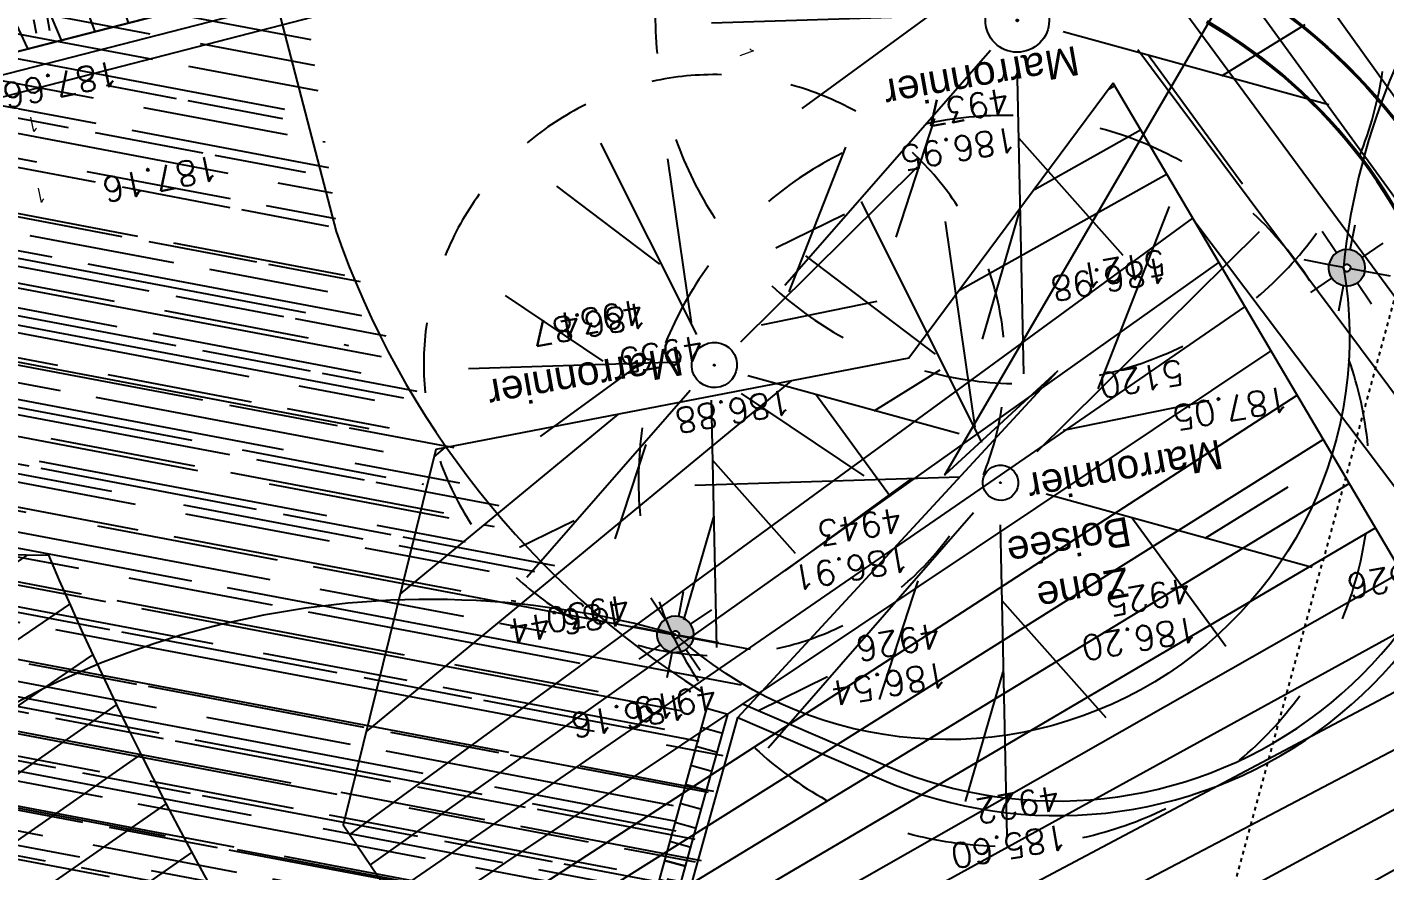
# Model space of a CAD drawing. Extents: x -2313930 to 3286427, y -3858277 to 2572692.
# Drawn here: x 512717 to 531292, y -304835 to -293283 of the extents above; entities that cross this region are included whole.
import ezdxf
from ezdxf.enums import TextEntityAlignment as Align
from ezdxf.lldxf.tags import DXFTag

# ---------------------------------------------------------------- set-up
doc = ezdxf.new("R2010")
doc.units = 0
doc.linetypes.add('STYLE_01', pattern=[0.41664, 0.20828, -0.20836])
doc.layers.add('_GAZELEC-RESERVATION 2', color=132, linetype='Continuous', lineweight=18)
doc.layers.add('Fond topo - P', color=252, linetype='Continuous', lineweight=50)
for name, color, linetype in [('DWG_280-140115-P - ALTEA-CANA', 252, 'Continuous'), ('Fond topo - ASS', 252, 'Continuous'), ('Fond topo - CLO_MUR', 252, 'Continuous'), ('Fond topo - ESPACE_BOISE', 252, 'Continuous'), ('Fond topo - VEG', 252, 'Continuous'), ('Fond topo - VEG_TXT_ESSENCE', 252, 'Continuous'), ('Fond topo - Z', 252, 'Continuous'), ('Fond topo - Z_500', 252, 'Continuous'), ('prlm-VRD', 2, 'Continuous'), ('SA - bordure', 252, 'Continuous'), ('SA - bât E', 252, 'Continuous'), ('SA - béton balayé', 252, 'Continuous'), ('SA - EBC', 252, 'Continuous'), ('SA - ECL-réso', 252, 'Eclairage public'), ('SA - enrobé', 252, 'Continuous'), ('SA - EVMV', 252, 'Continuous'), ('SA - limite revêtement', 252, 'Continuous'), ('SA - platelage bois', 252, 'Continuous')]:
    doc.layers.add(name, color=color, linetype=linetype)
for name, color, linetype, plot in [('Fond topo - N', 252, 'Continuous', False), ('Fond topo - NCACHE', 252, 'Continuous', False), ('Fond topo - ZCACHE', 252, 'Continuous', False)]:
    doc.layers.add(name, color=color, linetype=linetype, plot=plot)
doc.styles.add('2000_ARIAL', font='arial.ttf', dxfattribs={"height": 0.400000006})
doc.styles.add('Lignes', font='arial.ttf', dxfattribs={"height": 0.35})
doc.styles.add('SIMPLEX', font='simplex_.ttf', dxfattribs={"height": 1.25})
tags = doc.linetypes.add('CACHE2', pattern=[4.762499928474426, 3.174999952316284, -1.587499976158142]).pattern_tags.tags
tags[6:7] = [DXFTag(74, 4), DXFTag(75, 0), DXFTag(340, '0'), DXFTag(46, 0.0), DXFTag(50, 0.0), DXFTag(44, 0.0), DXFTag(45, 0.0)]
tags[4:5] = [DXFTag(74, 4), DXFTag(75, 0), DXFTag(340, '0'), DXFTag(46, 0.0), DXFTag(50, 0.0), DXFTag(44, 0.0), DXFTag(45, 0.0)]
tags = doc.linetypes.add('Eclairage public', pattern='A,5,-0.25,["ECL",Lignes,S=1,R=0,X=0,Y=-0.18],-1.25', length=6.5).pattern_tags.tags
tags[15:16] = [DXFTag(74, 4), DXFTag(75, 0), DXFTag(340, '0'), DXFTag(46, 0.0), DXFTag(50, 0.0), DXFTag(44, 0.0), DXFTag(45, 0.0)]
tags[4:5] = [DXFTag(74, 4), DXFTag(75, 0), DXFTag(340, '0'), DXFTag(46, 0.0), DXFTag(50, 0.0), DXFTag(44, 0.0), DXFTag(45, 0.0)]
tags = doc.linetypes.add('L1', pattern=[1.0000000298023224, 0.6000000238418579, -0.4000000059604645]).pattern_tags.tags
tags[6:7] = [DXFTag(74, 4), DXFTag(75, 0), DXFTag(340, '0'), DXFTag(46, 0.0), DXFTag(50, 0.0), DXFTag(44, 0.0), DXFTag(45, 0.0)]
tags[4:5] = [DXFTag(74, 4), DXFTag(75, 0), DXFTag(340, '0'), DXFTag(46, 0.0), DXFTag(50, 0.0), DXFTag(44, 0.0), DXFTag(45, 0.0)]
tags = doc.linetypes.add('L8', pattern=[0.22500000894069674, 0.1500000059604645, -0.07500000298023224]).pattern_tags.tags
tags[6:7] = [DXFTag(74, 4), DXFTag(75, 0), DXFTag(340, '0'), DXFTag(46, 0.0), DXFTag(50, 0.0), DXFTag(44, 0.0), DXFTag(45, 0.0)]
tags[4:5] = [DXFTag(74, 4), DXFTag(75, 0), DXFTag(340, '0'), DXFTag(46, 0.0), DXFTag(50, 0.0), DXFTag(44, 0.0), DXFTag(45, 0.0)]
pattern_1 = [(34.27639858860678, (-277130161.1279894, -473864756.7787022), (-42.238928459823, 61.97477650275113), [])]

# ---------------------------------------------------------------- blocks, each defined once
blk = doc.blocks.new('Candélabre', base_point=(-13.42592592600001, -9.391534390999993))
for points in [[(-13.67592592600001, -9.391534390999993, -1), (-13.17592592600001, -9.391534390999993), (-13.37592592600001, -9.391534390999993, 1), (-13.475925926, -9.391534390999993)], [(-13.67592592600001, -9.391534390999993, -1), (-13.17592592600001, -9.391534390999993), (-13.37592592600001, -9.391534390999993, 1), (-13.475925926, -9.391534390999993)], [(-13.67592592600001, -9.391534390999993), (-13.475925926, -9.391534390999993, 1), (-13.37592592600001, -9.391534390999993), (-13.17592592600001, -9.391534390999993, -1)], [(-13.67592592600001, -9.391534390999993), (-13.475925926, -9.391534390999993, 1), (-13.37592592600001, -9.391534390999993), (-13.17592592600001, -9.391534390999993, -1)]]:
    blk.add_hatch(color=250).paths.add_polyline_path(points)
at = {"linetype": 'Continuous', "flags": 128}
for points in [[(-13.42592592600001, -9.141534390999993), (-13.42592592600001, -8.791534391999988)], [(-13.60270262100001, -9.214757695999992), (-13.850189994, -8.967270322999994)], [(-13.24914923200001, -9.214757696999996), (-13.001661857, -8.96727032199999)], [(-14.02592592600001, -9.391534390999993), (-13.67592592600001, -9.391534390999993)], [(-13.17592592600001, -9.391534390999993), (-12.825925927, -9.391534390999993)], [(-13.85018999600001, -9.815798461), (-13.60270262200001, -9.568311086999998)], [(-13.42592592600001, -9.991534390999988), (-13.42592592600001, -9.641534390999993)], [(-13.00166185800001, -9.815798458999993), (-13.249149231, -9.568311085999994)]]:
    blk.add_lwpolyline(points, dxfattribs=at)
for points in [[(-13.67592592600001, -9.391534390999993), (-13.475925926, -9.391534390999993, -1), (-13.37592592600001, -9.391534390999993), (-13.17592592600001, -9.391534390999993, 1)], [(-13.67592592600001, -9.391534390999993), (-13.475925926, -9.391534390999993, 1), (-13.37592592600001, -9.391534390999993), (-13.17592592600001, -9.391534390999993, -1)]]:
    blk.add_lwpolyline(points, format="xyb", close=True, dxfattribs=at)
blk = doc.blocks.new('ASS07')
at = {"ltscale": 2}
for p, q in [((-0.25, -0.45), (-0.25, 0.4500000000000001)), ((0, -0.45), (0, 0.4500000000000001)), ((0.25, -0.45), (0.25, 0.4500000000000001))]:
    blk.add_line(p, q, dxfattribs=at)
at = {"ltscale": 2, "flags": 128}
blk.add_lwpolyline([(0.5, -0.5), (0.5, 0.5), (-0.5, 0.5), (-0.5, -0.5)], close=True, dxfattribs=at)
blk = doc.blocks.new('PTOPO')
at = {"layer": 'Fond topo - NCACHE', "style": 'SIMPLEX'}
blk.add_attdef('MAT', text='', height=0.34, dxfattribs=at).set_placement((0.09999999986030161, -0.09999999962747097), align=Align.TOP_LEFT)
at = {"layer": 'Fond topo - ZCACHE', "style": 'SIMPLEX'}
blk.add_attdef('ALT', (0.09999999986030161, 0.09999999962747097), '', height=0.34, dxfattribs=at)
blk = doc.blocks.new('VEG14')
at = {"ltscale": 2, "flags": 128}
for points in [[(0.5, 0, -1), (-0.5, 0, -1)], [(0.016, 0, -1), (-0.016, 0, -1)]]:
    blk.add_lwpolyline(points, format="xyb", close=True, dxfattribs=at)
blk = doc.blocks.new('VEG12')
at = {"ltscale": 2}
for p, q in [((0.01815258799999997, 0.057406781), (0.100441039, 0.47293725)), ((0.05749608, 0.253444298), (0.145517598, 0.414706841)), ((0.037902722, 0.15845596), (-0.06593155700000003, 0.344147082)), ((-0.158788295, 0.086017079), (-0.245985314, 0.284587218)), ((0.04981112299999996, 0.033821695), (0.391570728, 0.285894318)), ((0.143890955, 0.107467204), (0.230033352, 0.253971609)), ((0.2917471699999999, 0.208620217), (0.392372872, 0.233301274)), ((-0.05229389700000003, 0.02983962500000001), (-0.383643778, 0.204631851)), ((-0.25001839, 0.135126714), (-0.3755999820000001, 0.091127132)), ((0.122915307, -0.02992704099999999), (0.317230371, 0.05540147100000001)), ((0.057557527, -0.01766878999999999), (0.411943876, -0.08413611500000001)), ((-0.05265807700000003, -0.029192154), (-0.412380265, -0.256628677)), ((-0.09359106700000003, -0.049762263), (-0.2956446150000001, -0.04653133200000001)), ((0.184132294, -0.04763066399999999), (0.323120213, -0.192805613)), ((0.01825986499999999, -0.057372749), (0.107637982, -0.4128258760000001)), ((0.02259491799999996, -0.07955337300000001), (0.001649748999999978, -0.36183712)), ((-0.151821475, -0.09483882200000002), (-0.2999525240000001, -0.315936062)), ((0.05371548199999998, -0.188497704), (0.197263789, -0.356749422))]:
    blk.add_line(p, q, dxfattribs=at)
for start, end in [(90, 103.8461539085843), (62.30769199853572, 76.15384597947835), (117.6923078993823, 131.5384619204946), (34.61538499867542, 48.46153799321151), (145.3846149358338, 159.2307690506909), (6.923076979206323, 20.76923090842763), (173.0769230068974, 186.9230769931026), (339.2307689837768, 353.0769230207937), (200.7692310571047, 214.6153850641662), (311.5384620067885, 325.3846150013246), (228.4615380795054, 242.3076921006177), (283.8461540205217, 297.6923080014643), (256.1538460914157, 270)]:
    blk.add_arc((0, 0), 0.496982058, start, end, dxfattribs=at)
blk = doc.blocks.new('A$C1F970F0F')
at = {"layer": 'SA - béton balayé'}
h = blk.add_hatch(dxfattribs=at)
h.set_pattern_fill('BETON_BALAYE', color=256, scale=49.99999999999999, angle=-10.72360141139323, style=0, pattern_type=2)
h.set_pattern_definition([(349.2763985886067, (-277130161.1279894, -473864756.7787022), (117.3825536141096, 28.65896207176165), [749.9999999999999, -99.99999999999999, 250, -49.99999999999999]), (349.2763985886067, (-277130091.1375459, -473864744.5890418), (-36.75306622226226, 74.64222748057564), [150, -16.5, 299.9999999999999, -37.49999999999999]), (349.2763985886067, (-277130128.6565508, -473864719.6726964), (261.6928111209335, -15.46358973923611), [399.9999999999999, -69.99999999999999, 200, -49.99999999999999])])
edge = h.paths.add_edge_path()
edge.add_line((4573.130290087724, 3163.502218191653), (4572.587388874553, 3138.551197714189))
edge.add_line((4572.587388874553, 3138.551197714189), (4335.959790310385, 3161.627618007976))
edge.add_line((4335.959790310386, 3161.627618007976), (4101.711702543556, 3216.883656783785))
edge.add_line((4101.711702543555, 3216.883656783785), (3794.121073818753, 3350.614405995801))
edge.add_line((3794.121073818752, 3350.614405995801), (3488.001073872328, 3650.057357819608))
edge.add_line((3488.001073872328, 3650.057357819608), (3439.443776489608, 3561.741255544226))
edge.add_line((3439.443776489609, 3561.741255544226), (3263.06660252163, 3715.505841009586))
edge.add_line((3263.06660252163, 3715.505841009587), (3382.031087821121, 3851.965219138008))
edge.add_arc((3273.82032922416, 3950.53184195427), 146.372632037321, 317.6703507273745, 373.4087672985062)
edge.add_line((3416.202902650932, 3984.475180091787), (3274.535089319977, 4543.10055028774))
edge.add_line((3274.535089319977, 4543.100550287741), (4114.862525458211, 4759.238307391579))
edge.add_line((4114.862525458211, 4759.238307391578), (4195.880464718542, 4448.19375310233))
edge.add_arc((5350.090997825002, 4851.219383762675), 1222.551272422988, 199.2481093145573, 237.5753866648528)
edge.add_line((4694.571897263747, 3819.266709212514), (4745.451040933751, 3782.601481191716))
edge.add_line((4745.451040933751, 3782.601481191716), (4573.130290087724, 3163.502218191653))
at = {"layer": 'SA - EBC'}
h = blk.add_hatch(dxfattribs=at)
h.set_pattern_fill('_USER', color=256, scale=74.99999999999999, angle=-325.7236014113932, style=0, pattern_type=0)
h.set_pattern_definition(pattern_1)
edge = h.paths.add_edge_path()
edge.add_line((5801.470568619522, -3162.013069131843), (4083.559282644929, -3271.123614088357))
edge.add_line((4083.559282644929, -3271.123614088356), (4014.481307725509, -3717.332461968055))
edge.add_line((4014.48130772551, -3717.332461968055), (3135.517961824245, -3810.19300101904))
edge.add_line((3135.517961824245, -3810.19300101904), (2274.245008604417, -3693.648081323564))
edge.add_line((2274.245008604417, -3693.648081323564), (1554.636776175834, -3420.099318784944))
edge.add_arc((2508.775769578408, -2315.674454232369), 1459.498372788833, 157.1868533427094, 229.1754823893534, ccw=False)
edge.add_arc((1966.013830892235, -2087.371785851423), 870.6752834691503, 94.3015183869224, 157.1868533106914, ccw=False)
edge.add_line((1900.708697991695, -1219.149067345796), (2859.239020416566, -1223.495634912559))
edge.add_arc((3100.860739749298, 1265.329539486049), 2500.526305395239, 264.4549516394795, 302.9422754293212)
edge.add_arc((4209.331858878893, -445.3369775435177), 462.1229708170858, 302.9422754305585, 376.8336969250394)
edge.add_arc((2214.122706379954, -1049.006753214115), 2546.655714682971, 16.8336969158998, 38.14703645440247)
edge.add_arc((3041.32627014761, -399.2990096244524), 1494.806919462396, 38.14703657403813, 72.97328584086019)
edge.add_line((3479.031970107599, 1029.988031775616), (2182.437305702805, 1414.38613606858))
edge.add_line((2182.437305702805, 1414.38613606858), (1056.590900019184, 1822.819186472099))
edge.add_arc((1766.412018482452, 3779.442320525911), 2081.398594438606, 212.7495497786225, 250.0603089288685, ccw=False)
edge.add_line((15.86575126143373, 2653.472571668582), (-104.0907319930869, 3091.26353710603))
edge.add_line((-104.0907319930869, 3091.26353710603), (-169.6986146466322, 3639.54836895815))
edge.add_line((-169.6986146466322, 3639.548368958149), (-35.58090533515337, 6158.014854826562))
edge.add_arc((-194.3533792400212, 7143.826589584332), 998.5156357593988, 279.1493507374978, 373.962283499627)
edge.add_arc((2392.201579171132, 7786.918955579627), 1666.786287877102, 172.6269749467245, 193.9622835974407, ccw=False)
edge.add_arc((-45.50651600643437, 8102.354993671941), 791.2455775503726, -7.373025019439765, 16.43829965925021)
edge.add_line((713.3969204091394, 8326.263765657093), (486.7428317772967, 9142.81155059313))
edge.add_line((486.7428317772967, 9142.811550593131), (1338.845530021721, 9564.23852196786))
edge.add_line((1338.845530021721, 9564.23852196786), (1632.623584095551, 8945.24637913095))
edge.add_line((1632.623584095551, 8945.246379130947), (1394.029444699765, 8829.874494032001))
edge.add_line((1394.029444699765, 8829.874494032001), (1731.997733793977, 8131.230781666551))
edge.add_arc((1233.216649704336, 7889.945865525577), 554.0766919865823, -19.640967550384175, 25.815335324856676, ccw=False)
edge.add_line((1755.055695752756, 7703.706797235046), (1558.214479468655, 6807.520788570679))
edge.add_line((1558.214479468655, 6807.52078857068), (1570.021725572625, 6609.158708993335))
edge.add_line((1570.021725572625, 6609.158708993335), (1852.913141606868, 5734.125706863067))
edge.add_line((1852.913141606869, 5734.125706863067), (2726.748207475315, 4020.986816292172))
edge.add_line((2726.748207475315, 4020.986816292172), (3802.352916265851, 4004.947770972833))
edge.add_arc((8355.58168857983, 5950.706307988518), 4951.552134169374, 203.138762427905, 230.8301436200186)
edge.add_arc((13583.66465597079, 12367.85935474512), 13228.79229856088, 230.8301435441083, 233.1638398044412)
edge.add_line((5652.622255943647, 1780.153648245416), (4998.697813068342, 1820.441475819727))
edge.add_line((4998.697813068342, 1820.441475819727), (4863.841220233488, 767.0816613875431))
edge.add_line((4863.841220233488, 767.0816613875434), (5595.355488733695, 631.185878681516))
edge.add_line((5595.355488733695, 631.1858786815158), (5852.747939948536, -2020.707044821664))
edge.add_line((5852.747939948536, -2020.707044821665), (5881.394298709887, -2966.563612924887))
edge.add_line((5881.394298709887, -2966.563612924887), (5801.470568619523, -3162.013069131842))
h = blk.add_hatch(dxfattribs=at)
h.set_pattern_fill('_USER', color=256, scale=74.99999999999999, angle=-325.7236014113932, style=0, pattern_type=0)
h.set_pattern_definition(pattern_1)
h.paths.add_polyline_path([(5258.989506963931, 4651.014984356799), (4979.666822061707, 4274.583990936589), (4332.460325507403, 4149.863381154346), (4205.794518420665, 3635.760149207731), (4511.894464099185, 3183.273493731516), (4833.004681518186, 2817.029383936907), (5298.321323071383, 2394.807127551241), (5623.096600573816, 2285.432920207038), (5632.124077353954, 2583.278516646508), (6097.045013464067, 2669.092105601658), (6136.1138070537, 3163.451616814499)])
at = {"layer": 'SA - EVMV'}
h = blk.add_hatch(dxfattribs=at)
h.set_pattern_fill('_USER', color=256, scale=74.99999999999999, angle=-55.72360141139323, style=0, pattern_type=0)
h.set_pattern_definition([(304.2763985886068, (-277130161.1279894, -473864756.7787022), (61.97477650275113, 42.238928459823), [])])
h.paths.add_polyline_path([(6137.262643169798, 3161.503242351281), (5258.989506963931, 4651.014984356799), (5823.535050065982, 5411.828376675677), (6009.896409179055, 5810.580329425578), (6042.353956317322, 6037.937811191567), (5791.842057863324, 7412.226220178691), (5768.869517604411, 9187.383885517163), (6965.043931057882, 9781.279833201925), (7125.730307530321, 8202.475428701919), (7356.548247893039, 6578.483473019976), (7421.051285208732, 6215.102708379585), (8728.798868082513, 6201.995811803044), (8825.59209412568, 5455.189202343771), (8884.907463838514, 4910.231636065007), (8937.364138919358, 4349.844162727043), (8990.109761245629, 3720.436779551583), (8238.933497559277, 3575.005023445903)])
at = {"layer": 'SA - platelage bois'}
h = blk.add_hatch(dxfattribs=at)
h.set_pattern_fill('PASSERELLE', color=256, scale=150, angle=-79.57359988551433, style=0, pattern_type=2)
h.set_pattern_definition([(280.4264001144857, (-277130161.1279894, -473864756.7787022), (55.32121061969438, 10.17969329456503), []), (280.4264001144857, (-277130142.6875859, -473864753.3854711), (55.32121061969438, 10.17969329456503), [18.75, -18.75]), (280.4264001144857, (-277130124.2471823, -473864749.99224), (55.32121061969438, 10.17969329456503), [18.75, -18.75])])
edge = h.paths.add_edge_path()
edge.add_line((3063.271064738649, 4851.684372623134), (3139.216840417612, 4546.776468956746))
edge.add_arc((3152.820206314457, 4555.106972725631), 15.9514531239897, 211.4826976983378, 283.0710055548303)
edge.add_line((3156.427761419925, 4539.568813152249), (3993.206544525288, 4754.793833306665))
edge.add_line((3993.206544525288, 4754.793833306665), (3912.770836563361, 5069.090677656779))
at = {"layer": 'DWG_280-140115-P - ALTEA-CANA', "linetype": 'STYLE_01', "ltscale": 25, "elevation": 9.999999999999998e-08, "flags": 128}
blk.add_lwpolyline([(5043.004125510934, -2459.255041660273), (5122.727729839645, -1010.298626305045), (5206.499599843033, 1109.868669945372), (5375.865241031976, 3373.505670248891), (5731.166894470631, 4674.090360429283), (5963.608433077427, 4936.073710200793)], dxfattribs=at)
at = {"layer": 'Fond topo - CLO_MUR', "linetype": 'L8', "ltscale": 2, "flags": 128}
blk.add_lwpolyline([(5426.801369820249, 4793.147363151674, -0.1990796729206736), (5791.450737894981, 4306.516559985758), (5722.703149176108, 4288.773838405985, 0.2006714520959987), (5386.960353585656, 4734.210933917576)], format="xyb", dxfattribs=at)
at = {"layer": 'Fond topo - CLO_MUR', "ltscale": 2, "flags": 128}
blk.add_lwpolyline([(5421.772182787479, 4793.78556398945, -0.1999520359332857), (5789.016838973816, 4307.953941422277), (5724.142579855568, 4291.210867855068, 0.1999520359072766), (5387.969392090026, 4735.937734878793)], format="xyb", dxfattribs=at)
at = {"layer": 'Fond topo - ESPACE_BOISE', "linetype": 'L1', "ltscale": 2, "flags": 128}
blk.add_lwpolyline([(5801.470568619522, -3162.013069131843), (4083.559282644929, -3271.123614088356), (4014.48130772551, -3717.332461968055), (3135.517961824245, -3810.19300101904), (2274.245008604417, -3693.648081323564), (1554.636776175834, -3420.099318784944, -0.3248648439675891), (1163.447808694293, -1749.787382690587, -0.2814891279475962), (1900.708697991695, -1219.149067345796), (2859.239020416566, -1223.495634912559, 0.1695292870025676), (4460.631470672048, -833.159289007697, 0.3340686001642133), (4651.652558133293, -311.5085830883972, 0.09326601102169153), (4216.884593398947, 524.0158635944096, 0.153138720952933), (3479.031970107599, 1029.988031775616), (2182.437305702805, 1414.38613606858), (1056.590900019184, 1822.819186472099, -0.1642525569996709), (15.86575126143373, 2653.472571668582), (-104.0907319930869, 3091.26353710603), (-169.6986146466322, 3639.548368958149), (-35.58090533515337, 6158.014854826562, 0.4390366150430304), (774.660880078399, 7384.751557306568, -0.09336270405047195), (739.1967976091219, 8000.81547627212, 0.104271961321091), (713.3969204091394, 8326.263765657093), (486.7428317772967, 9142.811550593131), (1338.845530021721, 9564.23852196786), (1632.623584095551, 8945.246379130947), (1394.029444699765, 8829.874494032001), (1731.997733793977, 8131.23078166655, -0.2009829630843761), (1755.055695752756, 7703.706797235046), (1558.214479468655, 6807.52078857068), (1570.021725572625, 6609.158708993335), (1852.913141606869, 5734.125706863067), (2726.748207475315, 4020.986816292172), (3802.352916265851, 4004.947770972833, 0.121417881002313), (5228.074839294609, 2111.882341611708, 0.01018302282179253), (5652.622255943647, 1780.153648245416), (4998.697813068342, 1820.441475819727), (4863.841220233488, 767.0816613875434), (5595.355488733695, 631.1858786815158), (5852.747939948536, -2020.707044821665), (5881.394298709887, -2966.563612924887)], format="xyb", close=True, dxfattribs=at)
blk.add_lwpolyline([(5258.989506963931, 4651.014984356799), (4979.666822061707, 4274.583990936589), (4332.460325507403, 4149.863381154346), (4205.794518420665, 3635.760149207731), (4511.894464099185, 3183.273493731516), (4833.004681518186, 2817.029383936907), (5298.321323071383, 2394.807127551241), (5623.096600573816, 2285.432920207038), (5632.124077353954, 2583.278516646508), (6097.045013464067, 2669.092105601658), (6136.1138070537, 3163.451616814499)], close=True, dxfattribs=at)
at = {"layer": 'SA - bordure', "elevation": 9.999999999999998e-08, "flags": 128}
for points in [[(4745.451040933751, 3782.601481191716), (4942.441865968513, 3697.870893571248, 0.5663728937268044), (5789.016839070182, 4307.953940930089)], [(4753.353526974372, 3800.974034411274), (4950.344351986258, 3716.243446795139, 0.566372894028627), (5769.087873694508, 4306.269798472242)]]:
    blk.add_lwpolyline(points, format="xyb", dxfattribs=at)
at = {"layer": 'SA - bât E', "ltscale": 2.539999961853027}
blk.add_line((3162.428376424527, 4514.265964657863), (4477.631829074864, 4852.544964174122), dxfattribs=at)
at = {"layer": 'SA - bât E', "linetype": 'CACHE2', "ltscale": 0.4000000059604645, "elevation": 9.999999999999998e-08, "flags": 128}
blk.add_lwpolyline([(4452.334892019418, 5207.177386559537), (4456.106376456162, 5193.019677964793), (4539.290898113497, 4880.754781177904), (4529.606117787474, 4878.263791849953, -0.4042738193929284), (4508.401338944957, 4840.936919406146), (4510.89232816719, 4831.252139147537), (3136.051164681259, 4476.293386931019), (3134.448397641478, 4486.335895975069, -0.42298222584704), (3096.752414570803, 4508.238948616269), (3085.881970612184, 4505.442998953775), (3061.562964121085, 4599.99347727136), (3084.998062750949, 4606.970013221125), (3026.395763403571, 4842.247144597938)], format="xyb", dxfattribs=at)
at = {"layer": 'SA - bât E', "ltscale": 2.539999961853027, "elevation": 9.999999999999998e-08, "flags": 128}
blk.add_lwpolyline([(3063.271064738649, 4851.684372623134), (3130.274189216812, 4582.679519203951), (3139.216840286588, 4546.776469265921, 0.3229348678541993), (3156.427761419925, 4539.568813152249), (4465.619929094048, 4876.301670471899, 0.5150943750322462), (4475.848518965119, 4893.502921455572), (4396.12091621495, 5192.790952095364)], format="xyb", dxfattribs=at)
at = {"layer": 'SA - ECL-réso', "ltscale": 0.75, "elevation": 9.999999999999998e-08, "flags": 128}
blk.add_lwpolyline([(4211.594348059567, 8772.167149153966), (4211.742566942583, 8772.23947841391), (4458.098792356445, 8892.458806755378, -0.3350513344847375), (4584.328483363927, 8847.803473250202), (4616.809952052048, 8808.599022837241), (5042.739307290758, 8294.511237273231), (5065.860419526081, 8087.691896436278, 0.1072676414993963), (6079.62296544096, 7441.030052417758, 0.2368363260151426), (6098.936805357072, 6241.185489291573, 0.1580303819712795), (6250.104878546203, 5203.553497180955, 0.3075812875445359), (5573.995894290247, 4399.350074270247, -0.71596019287391), (4660.231672516651, 3896.44953452052, 0.2668949414258047), (3495.140036089631, 3613.301397804965)], format="xyb", dxfattribs=at)
at = {"layer": 'SA - enrobé'}
blk.add_lwpolyline([(5735.806186699843, 2750.764163918728), (5509.099509814258, 2762.637130357428), (5555.777136190662, 2996.712608426972), (5104.899173459099, 3100.991055113996), (4572.587388874553, 3138.551197714189), (4572.7933101014, 3159.23374594263), (4745.451040933751, 3782.601481191716), (5182.819084195959, 4256.725821957445), (5028.919096496217, 4115.09090593608), (5423.820175246574, 4792.584718821037), (5573.060647031216, 5059.790860066629), (5549.704713631224, 5120.186770526081), (5803.092219407483, 5177.870389379837)], dxfattribs=at)
at = {"layer": 'SA - limite revêtement', "elevation": 9.999999999999998e-08, "flags": 128}
blk.add_lwpolyline([(4114.2529846529, 4761.578459966703), (4195.880464718542, 4448.19375310233, 0.168810967354731), (4694.571898046406, 3819.266708590358)], format="xyb", dxfattribs=at)
at = {"layer": 'SA - platelage bois', "elevation": 9.999999999999998e-08, "flags": 128}
blk.add_lwpolyline([(3063.271064738649, 4851.684372623134), (3139.216840417612, 4546.776468956746, 0.3229348614530793), (3156.427761419925, 4539.568813152249), (3993.206544525288, 4754.793833306665), (3912.770836563361, 5069.090677656779)], format="xyb", dxfattribs=at)
at = {"layer": 'Fond topo - ASS', "ltscale": 2, "xscale": 107.89, "yscale": 30, "zscale": 99.99999999999997, "rotation": 74.51856058193904}
for p in [(4702.843066976541, 3738.948878635666), (4674.044399113473, 3634.973454544716), (4645.245731341913, 3530.998030436438)]:
    blk.add_blockref('ASS07', p, dxfattribs=at)
at = {"layer": 'Fond topo - P', "ltscale": 2}
ref = blk.add_blockref('PTOPO', (4719.428861098501, 4765.011210311204), dxfattribs=dict(at, xscale=99.99999999999999, yscale=99.99999999999999, zscale=99.99999999999999, rotation=10.47515377237185))
ref.add_attrib('MAT', '1', (4744.877438181296, 4697.300528983106), dxfattribs={"layer": 'Fond topo - N', "color": 0, "ltscale": 2, "height": 20, "rotation": 289.9677560362933, "style": 'SIMPLEX'})
ref.add_attrib('ALT', '186.99', (4789.122509385952, 4824.086658259973), dxfattribs={"layer": 'Fond topo - Z', "color": 0, "ltscale": 2, "height": 33.99999999999999, "rotation": 190.4751537818381, "style": 'SIMPLEX'})
ref = blk.add_blockref('PTOPO', (3858.135726322884, 4622.443093679753), dxfattribs=dict(at, xscale=99.99999999999999, yscale=99.99999999999999, zscale=99.99999999999999, rotation=272.5294429597061))
ref.add_attrib('MAT', '1', (3787.557224665929, 4606.598803923784), dxfattribs={"layer": 'Fond topo - N', "color": 0, "ltscale": 2, "height": 20, "rotation": 192.0220452325848, "style": 'SIMPLEX'})
ref.add_attrib('ALT', '187.66', (3893.865901237633, 4682.956782026398), dxfattribs={"layer": 'Fond topo - Z', "color": 0, "ltscale": 2, "height": 33.99999999999999, "rotation": 192.0220452325848, "style": 'SIMPLEX'})
ref = blk.add_blockref('PTOPO', (5131.555232233831, 4603.711712966843), dxfattribs=dict(at, xscale=99.99999999999994, yscale=99.99999999999994, zscale=99.99999999999994, rotation=190.0656205306617))
ref.add_attrib('MAT', '4937', dxfattribs={"layer": 'Fond topo - N', "color": 0, "ltscale": 2, "height": 33.99999999999999, "rotation": 190.0656204987762, "style": 'SIMPLEX'}).set_placement((5119.961390424807, 4611.81003571287), align=Align.TOP_LEFT)
ref.add_attrib('ALT', '186.95', (5123.456909510681, 4592.117871153487), dxfattribs={"layer": 'Fond topo - Z_500', "color": 0, "ltscale": 2, "height": 33.99999999999999, "rotation": 190.0656204987762, "style": 'SIMPLEX'})
ref = blk.add_blockref('PTOPO', (3868.556060902691, 4524.982414444251), dxfattribs=dict(at, xscale=99.99999999999999, yscale=99.99999999999999, zscale=99.99999999999999, rotation=272.2413141772537))
ref.add_attrib('MAT', '1', (3797.898774409776, 4509.493248281517), dxfattribs={"layer": 'Fond topo - N', "color": 0, "ltscale": 2, "height": 20, "rotation": 191.7339164364284, "style": 'SIMPLEX'})
ref.add_attrib('ALT', '187.16', (4030.581392668145, 4553.37010626063), dxfattribs={"layer": 'Fond topo - Z', "color": 0, "ltscale": 2, "height": 33.99999999999999, "rotation": 191.7339164364284, "style": 'SIMPLEX'})
ref = blk.add_blockref('PTOPO', (5344.861679786897, 4382.000071743348), dxfattribs=dict(at, xscale=99.99999999999994, yscale=99.99999999999994, zscale=99.99999999999994, rotation=190.0656205306617))
ref.add_attrib('MAT', '5121', dxfattribs={"layer": 'Fond topo - N', "color": 0, "ltscale": 2, "height": 33.99999999999999, "rotation": 190.0656204987762, "style": 'SIMPLEX'}).set_placement((5333.267837954998, 4390.098394493707), align=Align.TOP_LEFT)
ref.add_attrib('ALT', '186.98', (5329.3562947707, 4413.511790740557), dxfattribs={"layer": 'Fond topo - Z_500', "color": 0, "ltscale": 2, "height": 33.99999999999999, "rotation": 190.0656204987762, "style": 'SIMPLEX'})
ref = blk.add_blockref('PTOPO', (4630.68220891428, 4314.264193457737), dxfattribs=dict(at, xscale=99.99999999999994, yscale=99.99999999999994, zscale=99.99999999999994, rotation=190.0656205306617))
ref.add_attrib('MAT', '4934', dxfattribs={"layer": 'Fond topo - N', "color": 0, "ltscale": 2, "height": 33.99999999999999, "rotation": 190.0656204987762, "style": 'SIMPLEX'}).set_placement((4619.088367047721, 4322.362516025084), align=Align.TOP_LEFT)
ref.add_attrib('ALT', '186.87', (4618.597012756483, 4351.743271385148), dxfattribs={"layer": 'Fond topo - Z_500', "color": 0, "ltscale": 2, "height": 33.99999999999999, "rotation": 190.0656204987762, "style": 'SIMPLEX'})
ref = blk.add_blockref('PTOPO', (4713.40027610996, 4265.310921647027), dxfattribs=dict(at, xscale=99.99999999999994, yscale=99.99999999999994, zscale=99.99999999999994, rotation=190.0656205306617))
ref.add_attrib('MAT', '4935', dxfattribs={"layer": 'Fond topo - N', "color": 0, "ltscale": 2, "height": 33.99999999999999, "rotation": 190.0656204987762, "style": 'SIMPLEX'}).set_placement((4701.80643427806, 4273.409244397386), align=Align.TOP_LEFT)
ref.add_attrib('ALT', '186.88', (4815.362164901378, 4232.811841215022), dxfattribs={"layer": 'Fond topo - Z_500', "color": 0, "ltscale": 2, "height": 33.99999999999999, "rotation": 190.0656204987762, "style": 'SIMPLEX'})
ref = blk.add_blockref('PTOPO', (5369.589343822096, 4231.438082204377), dxfattribs=dict(at, xscale=99.99999999999994, yscale=99.99999999999994, zscale=99.99999999999994, rotation=190.0656205306617))
ref.add_attrib('MAT', '5120', dxfattribs={"layer": 'Fond topo - N', "color": 0, "ltscale": 2, "height": 33.99999999999999, "rotation": 190.0656204987762, "style": 'SIMPLEX'}).set_placement((5357.995502013073, 4239.536404950404), align=Align.TOP_LEFT)
ref.add_attrib('ALT', '187.05', (5496.180071017985, 4236.742659603309), dxfattribs={"layer": 'Fond topo - Z_500', "color": 0, "ltscale": 2, "height": 33.99999999999999, "rotation": 190.0656204987762, "style": 'SIMPLEX'})
ref = blk.add_blockref('PTOPO', (4984.941797827276, 4029.363185165878), dxfattribs=dict(at, xscale=99.99999999999994, yscale=99.99999999999994, zscale=99.99999999999994, rotation=190.0656205306617))
ref.add_attrib('MAT', '4943', dxfattribs={"layer": 'Fond topo - N', "color": 0, "ltscale": 2, "height": 33.99999999999999, "rotation": 190.0656204987762, "style": 'SIMPLEX'}).set_placement((4973.347955960718, 4037.461507733226), align=Align.TOP_LEFT)
ref.add_attrib('ALT', '186.91', (4976.843475081248, 4017.769343356856), dxfattribs={"layer": 'Fond topo - Z_500', "color": 0, "ltscale": 2, "height": 33.99999999999999, "rotation": 190.0656204987762, "style": 'SIMPLEX'})
ref = blk.add_blockref('PTOPO', (5708.902320351406, 3957.090615047585), dxfattribs=dict(at, xscale=99.99999999999994, yscale=99.99999999999994, zscale=99.99999999999994, rotation=190.0656205306617))
ref.add_attrib('MAT', '4526', dxfattribs={"layer": 'Fond topo - N', "color": 0, "ltscale": 2, "height": 33.99999999999999, "rotation": 190.0656204987762, "style": 'SIMPLEX'}).set_placement((5697.308478502177, 3965.188937706438), align=Align.TOP_LEFT)
ref.add_attrib('ALT', '184.66', (5874.527576868713, 3983.567897420512), dxfattribs={"layer": 'Fond topo - Z_500', "color": 0, "ltscale": 2, "height": 33.99999999999999, "rotation": 190.0656204987762, "style": 'SIMPLEX'})
ref = blk.add_blockref('PTOPO', (5379.510266889792, 3933.072800775733), dxfattribs=dict(at, xscale=99.99999999999994, yscale=99.99999999999994, zscale=99.99999999999994, rotation=190.0656205306617))
ref.add_attrib('MAT', '4925', dxfattribs={"layer": 'Fond topo - N', "color": 0, "ltscale": 2, "height": 33.99999999999999, "rotation": 190.0656204987762, "style": 'SIMPLEX'}).set_placement((5367.916425057892, 3941.171123526091), align=Align.TOP_LEFT)
ref.add_attrib('ALT', '186.20', (5371.411944166642, 3921.478958962377), dxfattribs={"layer": 'Fond topo - Z_500', "color": 0, "ltscale": 2, "height": 33.99999999999999, "rotation": 190.0656204987762, "style": 'SIMPLEX'})
ref = blk.add_blockref('PTOPO', (4612.692613800082, 3910.323312448344), dxfattribs=dict(at, xscale=99.99999999999994, yscale=99.99999999999994, zscale=99.99999999999994, rotation=190.0656205306617))
ref.add_attrib('MAT', '4930', dxfattribs={"layer": 'Fond topo - N', "color": 0, "ltscale": 2, "height": 33.99999999999999, "rotation": 190.0656204987762, "style": 'SIMPLEX'}).set_placement((4601.098771968182, 3918.421635198703), align=Align.TOP_LEFT)
ref.add_attrib('ALT', '186.44', (4587.513209105195, 3944.300869081218), dxfattribs={"layer": 'Fond topo - Z_500', "color": 0, "ltscale": 2, "height": 33.99999999999999, "rotation": 190.0656204987762, "style": 'SIMPLEX'})
ref = blk.add_blockref('PTOPO', (5037.237761893361, 3871.218909251783), dxfattribs=dict(at, xscale=99.99999999999994, yscale=99.99999999999994, zscale=99.99999999999994, rotation=190.0656205306617))
ref.add_attrib('MAT', '4926', dxfattribs={"layer": 'Fond topo - N', "color": 0, "ltscale": 2, "height": 33.99999999999999, "rotation": 190.0656204987762, "style": 'SIMPLEX'}).set_placement((5025.643920061461, 3879.317232002142), align=Align.TOP_LEFT)
ref.add_attrib('ALT', '186.54', (5029.139439170211, 3859.625067438427), dxfattribs={"layer": 'Fond topo - Z_500', "color": 0, "ltscale": 2, "height": 33.99999999999999, "rotation": 190.0656204987762, "style": 'SIMPLEX'})
ref = blk.add_blockref('PTOPO', (4731.691979593278, 3786.910384017304), dxfattribs=dict(at, xscale=99.99999999999994, yscale=99.99999999999994, zscale=99.99999999999994, rotation=190.0656205306617))
ref.add_attrib('MAT', '4919', dxfattribs={"layer": 'Fond topo - N', "color": 0, "ltscale": 2, "height": 33.99999999999999, "rotation": 190.0656204987762, "style": 'SIMPLEX'}).set_placement((4720.098137761379, 3795.008706767663), align=Align.TOP_LEFT)
ref.add_attrib('ALT', '186.16', (4672.571217833375, 3815.590601363413), dxfattribs={"layer": 'Fond topo - Z_500', "color": 0, "ltscale": 2, "height": 33.99999999999999, "rotation": 190.0656204987762, "style": 'SIMPLEX'})
ref = blk.add_blockref('PTOPO', (5200.670463359495, 3648.629311347541), dxfattribs=dict(at, xscale=99.99999999999994, yscale=99.99999999999994, zscale=99.99999999999994, rotation=190.0656205306617))
ref.add_attrib('MAT', '4922', dxfattribs={"layer": 'Fond topo - N', "color": 0, "ltscale": 2, "height": 33.99999999999999, "rotation": 190.0656204987762, "style": 'SIMPLEX'}).set_placement((5189.076621527595, 3656.7276340979), align=Align.TOP_LEFT)
ref.add_attrib('ALT', '185.60', (5192.572140636345, 3637.035469534186), dxfattribs={"layer": 'Fond topo - Z_500', "color": 0, "ltscale": 2, "height": 33.99999999999999, "rotation": 190.0656204987762, "style": 'SIMPLEX'})
at = {"layer": 'Fond topo - VEG', "ltscale": 2, "zscale": 99.99999999999997}
for name, p, xscale, yscale, rotation in [('VEG12', (5132.815866062752, 4739.825591182751), 1006.399999999999, 1006.399999999999, 192.432705982593), ('VEG14', (5127.868643975613, 4737.212610031201), 87.19999999999999, 87.19999999999999, 207.8417380991696), ('VEG12', (4713.40027610996, 4265.310921647027), 799.9999999999998, 799.9999999999998, 192.432705982593), ('VEG12', (5109.772270399869, 4106.781001120547), 1006.399999999999, 1006.399999999999, 192.432705982593), ('VEG14', (4713.40027610996, 4265.310921647027), 62, 62, 207.8417380991697), ('VEG14', (5104.825048312729, 4104.168019968997), 48.44799999999999, 48.44799999999999, 207.8417380991697)]:
    blk.add_blockref(name, p, dxfattribs=dict(at, xscale=xscale, yscale=yscale, rotation=rotation))
at = {"layer": 'SA - ECL-réso', "linetype": 'ByBlock', "xscale": 99.99999999999999, "yscale": 99.99999999999999, "zscale": 99.99999999999999, "rotation": 349.2763985886067}
for p in [(5578.908575459596, 4398.419717470472), (4660.231672516651, 3896.44953452052)]:
    blk.add_blockref('Candélabre', p, dxfattribs=at)
at = {"layer": 'Fond topo - VEG_TXT_ESSENCE', "style": '2000_ARIAL'}
for s, p in [('Marronnier', (5208.419355867582, 4702.470682635985)), ('Marronnier', (4666.374303020896, 4291.497740786137)), ('Marronnier', (5404.906065390053, 4163.521713139547)), ('Boisée', (5279.249331614968, 4058.077282710104)), ('Zone', (5277.133452788994, 3988.576374450932))]:
    blk.add_text(s, height=39.99999999999999, rotation=190.0656205035111, dxfattribs=at).set_placement(p)

msp = doc.modelspace()

# ---------------------------------------------------------------- linework, layer by layer
at = {"layer": '_GAZELEC-RESERVATION 2'}
msp.add_circle((486248.4803309143, -227485.9628347494), 2800178.148749841, dxfattribs=at)

# ---------------------------------------------------------------- block references
at = {"layer": 'prlm-VRD', "xscale": 10, "yscale": 10, "zscale": 10}
msp.add_blockref('A$C1F970F0F', (474984.297679401, -340562.691042779), dxfattribs=at)

doc.saveas('drawing.dxf')
